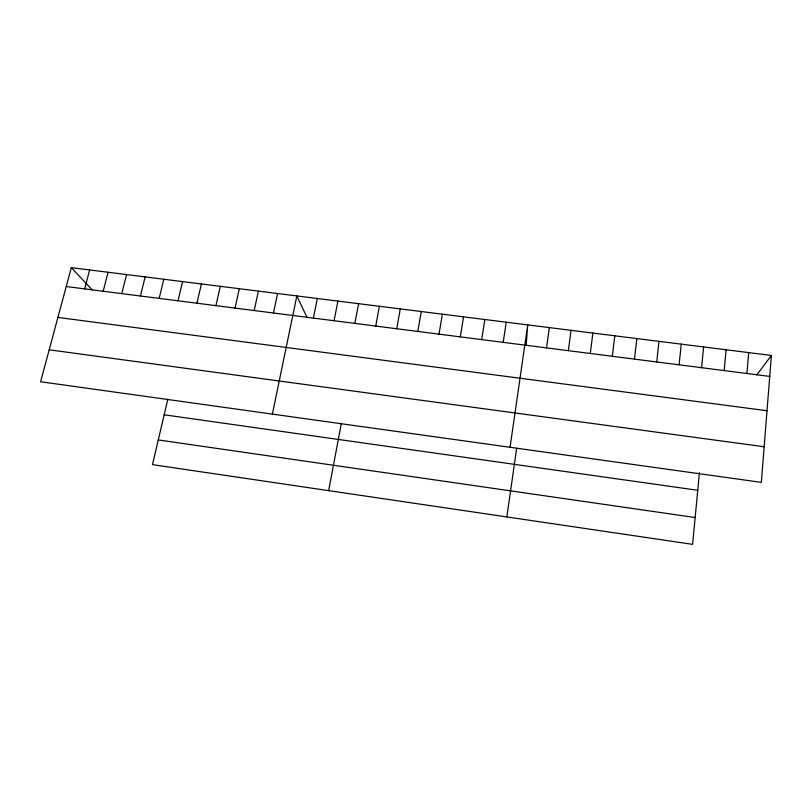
<?xml version="1.0" encoding="UTF-8"?>
<svg xmlns="http://www.w3.org/2000/svg" width="812" height="812" viewBox="0 0 812 812"><rect width="100%" height="100%" fill="white"/><g stroke="black" fill="none" stroke-linecap="round" stroke-linejoin="round"><path stroke-width="1.22" d="M526.166 345.415L527.729 324.891L510.058 447.29M771.4 355.453L761.331 482.369L40.6 381.752L71.304 267.645L771.4 355.453L756.814 374.88M746.908 373.479L748.694 352.601M724.192 370.577L726.101 349.769M699.447 472.472L692.606 544.355L152.473 464.637L167.861 399.118M701.598 367.694L703.618 346.947M679.106 364.821L681.248 344.146M656.735 361.959L658.989 341.355M634.476 359.117L636.841 338.574M612.319 356.285L614.806 335.813M590.283 353.474L592.872 333.062M568.349 350.672L571.049 330.322M546.527 347.881L549.338 327.601M506.861 516.939L516.676 448.153M503.196 342.349L506.231 322.191M481.699 339.599L484.825 319.512M460.302 336.868L463.54 316.842M439.008 334.148L442.347 314.183M417.815 331.438L421.255 311.534M396.723 328.748L400.275 308.905M375.743 326.069L379.387 306.286M354.854 323.399L358.599 303.678M328.657 490.641L341.365 423.336M334.067 320.74L337.914 301.09M313.391 318.101L317.33 298.501M272.385 414.11L296.847 295.933L307.007 317.411M273.451 312.996L277.582 293.518M254.186 310.539L258.409 291.112M235.013 308.083L239.327 288.717M215.921 305.647L220.326 286.342M196.92 303.221L201.406 283.967M178.001 300.805L182.568 281.602M159.162 298.4L163.821 279.247M140.405 296.004L145.155 276.912M121.739 293.619L126.57 274.578M103.154 291.244L108.067 272.264M84.651 288.879L89.645 269.949M66.229 286.524L769.735 376.403M57.916 317.421L767.015 410.73M49.197 349.799L764.153 446.762M164.176 414.8L697.752 490.286M158.279 439.931L695.153 517.538M71.304 267.645L92.335 289.985"/></g></svg>
